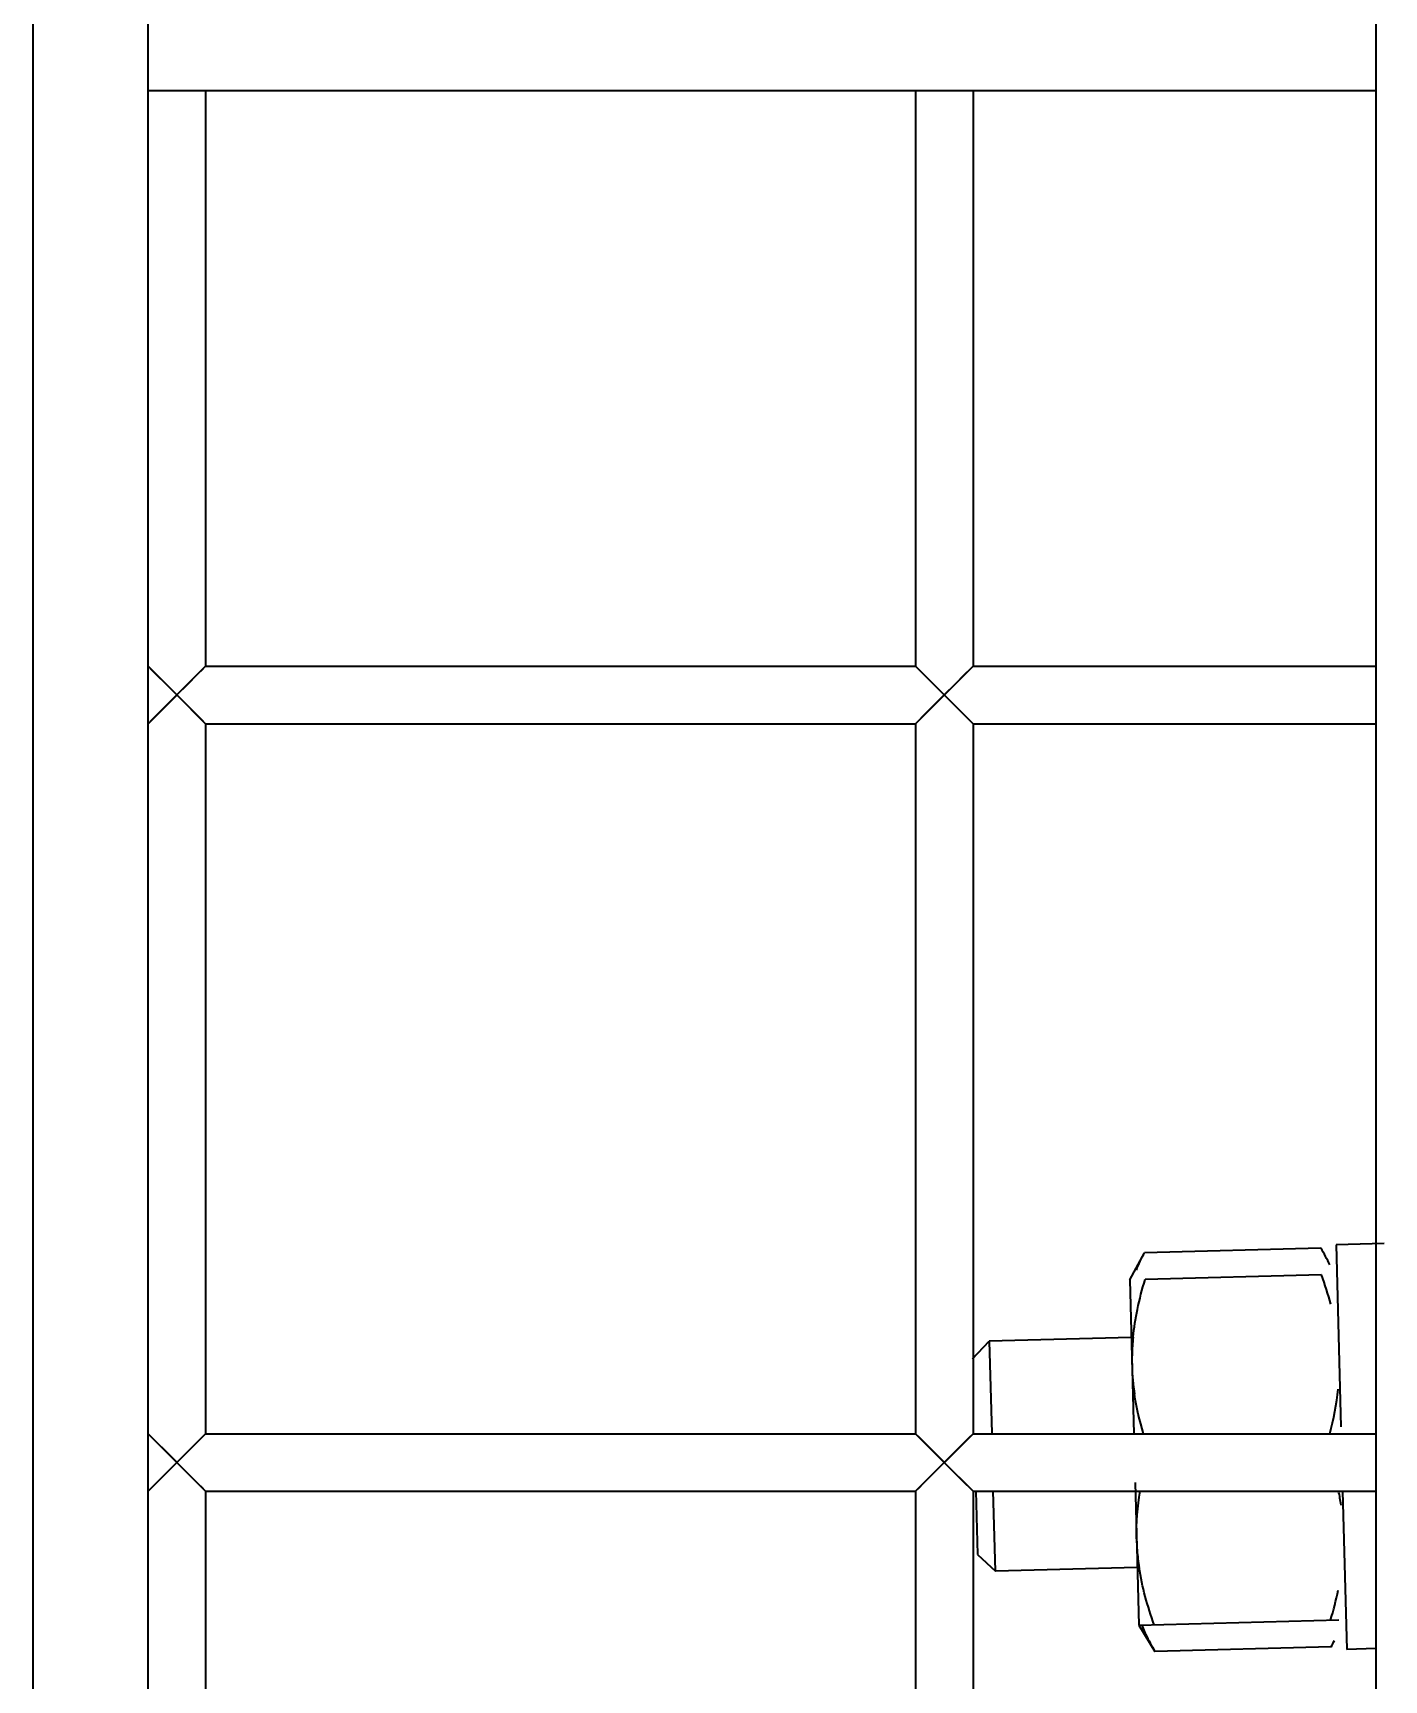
# Model space of a CAD drawing. Header units: millimetres. Extents: x 32496 to 166256, y 3504 to 23939.
# Drawn here: x 45708.1 to 45778.6, y 13057.2 to 13143.1 of the extents above; entities that cross this region are included whole.
import ezdxf

# ---------------------------------------------------------------- set-up
doc = ezdxf.new("R2010")
doc.units = ezdxf.units.MM
doc.layers.get('0').update_dxf_attribs({"lineweight": 35})

msp = doc.modelspace()

# ---------------------------------------------------------------- linework, layer by layer
at = {"linetype": 'Continuous'}
for p, q in [((45714.14, 13140.075), (45714.14, 13300.075)), ((45708.14, 13297.075), (45708.14, 10977.075)), ((45778.14, 13155.075), (45778.14, 12224.075)), ((45714.14, 12237.075), (45714.14, 13140.075)), ((45714.14, 13140.075), (45778.14, 13140.075)), ((45717.14, 13140.075), (45717.14, 13110.075)), ((45754.14, 13140.075), (45754.14, 13110.075)), ((45757.14, 13140.075), (45757.14, 13110.075)), ((45714.14, 13107.075), (45717.14, 13110.075)), ((45714.14, 13110.075), (45715.64, 13108.575)), ((45717.14, 13110.075), (45754.14, 13110.075)), ((45754.14, 13107.075), (45757.14, 13110.075)), ((45754.14, 13110.075), (45755.64, 13108.575)), ((45757.14, 13110.075), (45778.14, 13110.075)), ((45717.14, 13107.075), (45715.64, 13108.575)), ((45757.14, 13107.075), (45755.64, 13108.575)), ((45717.14, 13107.075), (45717.14, 13070.075)), ((45717.14, 13107.075), (45754.14, 13107.075)), ((45754.14, 13107.075), (45754.14, 13070.075)), ((45757.14, 13107.075), (45757.14, 13070.075)), ((45757.14, 13107.075), (45778.14, 13107.075)), ((45775.265, 13079.745), (45766.075, 13079.505)), ((45778.563, 13079.99), (45776.064, 13079.924)), ((45776.064, 13079.924), (45776.312, 13070.437)), ((45765.308, 13078.092), (45766.075, 13079.505)), ((45765.308, 13078.092), (45765.518, 13070.075)), ((45775.301, 13078.354), (45766.112, 13078.113)), ((45757.113, 13073.976), (45757.989, 13074.899)), ((45765.387, 13075.093), (45757.989, 13074.899)), ((45757.989, 13074.899), (45758.115, 13070.101)), ((45714.14, 13067.075), (45717.14, 13070.075)), ((45714.14, 13070.075), (45715.64, 13068.575)), ((45717.14, 13070.075), (45754.14, 13070.075)), ((45754.14, 13067.075), (45757.14, 13070.075)), ((45754.14, 13070.075), (45755.64, 13068.575)), ((45757.14, 13070.075), (45778.14, 13070.075)), ((45717.14, 13067.075), (45715.64, 13068.575)), ((45757.14, 13067.075), (45755.64, 13068.575)), ((45717.14, 13067.075), (45717.14, 13030.075)), ((45717.14, 13067.075), (45754.14, 13067.075)), ((45754.14, 13067.075), (45754.14, 13030.075)), ((45757.14, 13067.075), (45757.14, 13030.075)), ((45757.14, 13067.075), (45778.14, 13067.075)), ((45757.294, 13067.075), (45757.38, 13063.779)), ((45758.303, 13062.903), (45758.194, 13067.103)), ((45765.585, 13067.532), (45765.779, 13060.098)), ((45776.4, 13067.075), (45776.616, 13058.831)), ((45757.38, 13063.779), (45758.303, 13062.903)), ((45765.701, 13063.097), (45758.303, 13062.903)), ((45765.779, 13060.098), (45776.214, 13060.371)), ((45765.779, 13060.098), (45766.62, 13058.727)), ((45775.809, 13058.968), (45766.62, 13058.727)), ((45778.14, 13058.871), (45776.616, 13058.831))]:
    msp.add_line(p, q, dxfattribs=at)
for points in [[(45714.255, 13109.96), (45714.57, 13109.645), (45715.06, 13109.155), (45716.229, 13107.986)], [(45715.64, 13108.575), (45716.227, 13109.162), (45716.702, 13109.638), (45717.025, 13109.961)], [(45754.255, 13109.96), (45754.57, 13109.645), (45755.06, 13109.155), (45756.229, 13107.986)], [(45755.64, 13108.575), (45756.227, 13109.162), (45756.702, 13109.638), (45757.025, 13109.961)], [(45715.64, 13108.575), (45715.049, 13107.985), (45714.579, 13107.515), (45714.254, 13107.19)], [(45717.024, 13107.192), (45716.701, 13107.514), (45716.229, 13107.986)], [(45755.64, 13108.575), (45755.049, 13107.985), (45754.579, 13107.515), (45754.254, 13107.19)], [(45757.024, 13107.192), (45756.701, 13107.514), (45756.229, 13107.986)], [(45714.255, 13069.96), (45714.57, 13069.645), (45715.06, 13069.155), (45716.229, 13067.986)], [(45715.64, 13068.575), (45716.227, 13069.162), (45716.702, 13069.638), (45717.025, 13069.961)], [(45754.255, 13069.96), (45754.57, 13069.645), (45755.06, 13069.155), (45756.229, 13067.986)], [(45755.64, 13068.575), (45756.227, 13069.162), (45756.702, 13069.638), (45757.025, 13069.961)], [(45715.64, 13068.575), (45715.049, 13067.985), (45714.579, 13067.515), (45714.254, 13067.19)], [(45755.64, 13068.575), (45755.049, 13067.985), (45754.579, 13067.515), (45754.254, 13067.19)], [(45717.024, 13067.192), (45716.701, 13067.514), (45716.229, 13067.986)], [(45757.024, 13067.192), (45756.701, 13067.514), (45756.229, 13067.986)]]:
    msp.add_lwpolyline(points, dxfattribs=at)
for centre, radius, start, end in [((45777.648, 13073.883), 12.226, 174.30677, 178.53904), ((45777.13, 13073.898), 11.708, 178.54953, 181.49121), ((45777.432, 13073.919), 12.01, 181.55272, 188.574), ((45763.345, 13064.391), 13.129, 8.59575, 11.81402), ((45777.364, 13064.905), 11.707, 181.50874, 184.43931), ((45777.881, 13064.947), 12.225, 184.44998, 188.69322), ((45768.311, 13063.045), 8.535, 331.46626, 333.92055)]:
    msp.add_arc(centre, radius, start, end, dxfattribs=at)
for points in [[(45775.73, 13078.868), (45775.596, 13079.171), (45775.438, 13079.463), (45775.265, 13079.745)], [(45765.655, 13078.599), (45765.773, 13078.91), (45765.917, 13079.212), (45766.075, 13079.505)], [(45765.709, 13076.553), (45765.818, 13077.079), (45765.955, 13077.599), (45766.112, 13078.113)], [(45775.783, 13076.825), (45775.647, 13077.342), (45775.483, 13077.851), (45775.301, 13078.354)], [(45765.482, 13075.096), (45765.531, 13075.585), (45765.608, 13076.072), (45765.709, 13076.553)], [(45766.028, 13070.072), (45765.824, 13070.745), (45765.66, 13071.433), (45765.556, 13072.128)], [(45775.74, 13070.072), (45775.941, 13070.836), (45776.093, 13071.616), (45776.169, 13072.402)], [(45765.662, 13064.597), (45765.64, 13065.426), (45765.71, 13066.261), (45765.853, 13067.078)], [(45766.583, 13060.119), (45766.233, 13061.085), (45765.951, 13062.084), (45765.796, 13063.099)], [(45775.772, 13060.36), (45775.928, 13060.872), (45776.065, 13061.391), (45776.175, 13061.916)], [(45766.62, 13058.727), (45766.354, 13059.16), (45766.121, 13059.619), (45765.963, 13060.101)], [(45766.152, 13059.61), (45766.286, 13059.305), (45766.446, 13059.011), (45766.62, 13058.727)]]:
    msp.add_open_spline(points, degree=3, dxfattribs=at)

doc.saveas('drawing.dxf')
